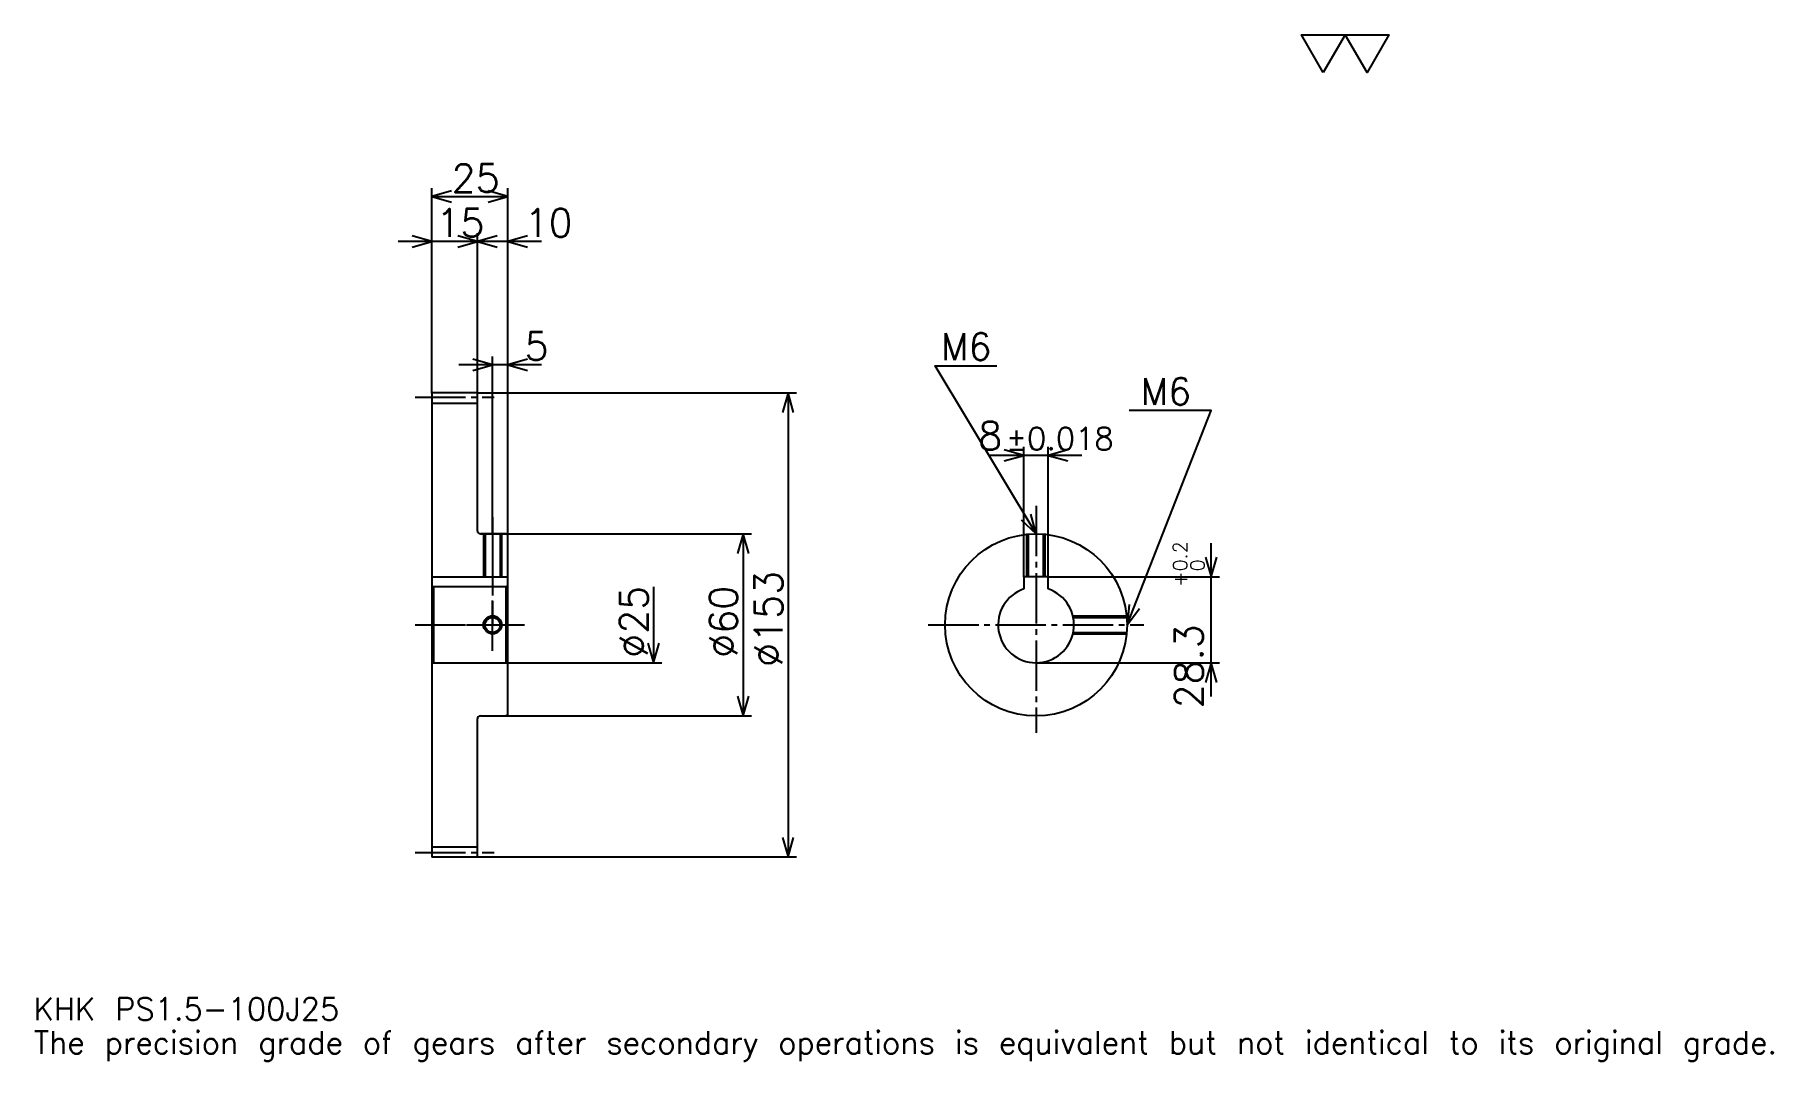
# Model space of a CAD drawing. Extents: x 19 to 592, y 7 to 345.
import ezdxf

# ---------------------------------------------------------------- set-up
doc = ezdxf.new("R2010")
doc.units = 0
doc.linetypes.add('DASHDOT', pattern=[22.173913, 16.630435, -1.847826, 1.847826, -1.847826])
doc.layers.get('0').update_dxf_attribs({"linetype": 'CONTINUOUS'})
doc.layers.add('DASHDOT', color=6, linetype='DASHDOT')
doc.styles.add('KANJI', font='TXT', dxfattribs={"bigfont": 'BIGFONT'})

msp = doc.modelspace()

# ---------------------------------------------------------------- linework, layer by layer
at = {"color": 5}
for p, q in [((149.67392, 227.097824), (149.67392, 294.543488)), ((174.67392, 227.097824), (174.67392, 294.543488)), ((149.67392, 291.771729), (174.67392, 291.771729)), ((175.76088, 276.989136), (138.58696, 276.989136)), ((185.76088, 276.989136), (153.58696, 276.989136)), ((164.67392, 227.097824), (164.67392, 279.760864)), ((185.76088, 236.336945), (158.58696, 236.336945)), ((169.67392, 227.097824), (169.67392, 239.108688)), ((149.67392, 226.997833), (149.67392, 227.097824)), ((164.573914, 227.097824), (174.67392, 227.097824)), ((164.67392, 226.997833), (164.67392, 227.097824)), ((169.67392, 180.597824), (169.67392, 227.097824)), ((169.67392, 180.597824), (169.67392, 227.097824)), ((174.67392, 227.097824), (269.836975, 227.097824)), ((174.67392, 180.097824), (174.67392, 227.097824)), ((267.065216, 227.097824), (267.065216, 74.097824)), ((363.891296, 206.467392), (333.717407, 206.467392)), ((344.804352, 166.397827), (344.804352, 209.239136)), ((352.804352, 166.397827), (352.804352, 209.239136)), ((165.67392, 180.597824), (174.67392, 180.597824)), ((174.67392, 180.597824), (255.054352, 180.597824)), ((252.282623, 180.597824), (252.282623, 120.597824)), ((406.521759, 127.010864), (406.521759, 177.484787)), ((352.804352, 166.397827), (409.293488, 166.397827)), ((222.717407, 163.097824), (222.717407, 138.097824)), ((174.67392, 138.097824), (225.489136, 138.097824)), ((348.804352, 138.097824), (409.293488, 138.097824)), ((165.67392, 120.597824), (174.67392, 120.597824)), ((174.67392, 120.597824), (255.054352, 120.597824)), ((164.573914, 74.097824), (174.67392, 74.097824)), ((174.67392, 74.097824), (269.836975, 74.097824))]:
    msp.add_line(p, q, dxfattribs=at)
at = {"color": 4}
for p, q in [((149.67392, 223.722824), (164.67392, 223.722824)), ((149.67392, 166.397827), (174.67392, 166.397827)), ((150.17392, 163.097824), (150.17392, 138.097824)), ((174.17392, 163.097824), (174.67392, 163.597824)), ((174.17392, 138.097824), (174.67392, 137.597824)), ((149.67392, 77.472824), (164.67392, 77.472824))]:
    msp.add_line(p, q, dxfattribs=at)
at = {"color": 7}
msp.add_lwpolyline([(443.478271, 332.608704), (436.271759, 345.100006), (465.097839, 345.100006), (457.891327, 332.608704), (450.684784, 345.100006), (443.478271, 332.608704)], dxfattribs=at)
at = {"color": 5}
for points in [[(156.141312, 293.619568), (149.67392, 291.771729), (156.141312, 289.92392)], [(168.206528, 289.92392), (174.67392, 291.771729), (168.206528, 293.619568)], [(143.206528, 275.141296), (149.67392, 276.989136), (143.206528, 278.836975)], [(158.206528, 275.141296), (164.67392, 276.989136), (158.206528, 278.836975)], [(171.141312, 278.836975), (164.67392, 276.989136), (171.141312, 275.141296)], [(181.141312, 278.836975), (174.67392, 276.989136), (181.141312, 275.141296)], [(163.206528, 234.489136), (169.67392, 236.336945), (163.206528, 238.184784)], [(181.141312, 238.184784), (174.67392, 236.336945), (181.141312, 234.489136)], [(348.804352, 180.597824), (315.543488, 236.032608), (335.869568, 236.032608)], [(268.913055, 220.630432), (267.065216, 227.097824), (265.217407, 220.630432)], [(378.804352, 150.597824), (406.521759, 221.25), (379.543518, 221.25)], [(338.336975, 204.619568), (344.804352, 206.467392), (338.336975, 208.315216)], [(359.271729, 208.315216), (352.804352, 206.467392), (359.271729, 204.619568)], [(343.892395, 185.192871), (348.804352, 180.597824), (347.061401, 187.094269)], [(254.130432, 174.130432), (252.282623, 180.597824), (250.434784, 174.130432)], [(404.67395, 172.865219), (406.521759, 166.397827), (408.369598, 172.865219)], [(379.446106, 157.29332), (378.804352, 150.597824), (382.886475, 155.943634)], [(220.869568, 144.565216), (222.717407, 138.097824), (224.565216, 144.565216)], [(408.369598, 131.630432), (406.521759, 138.097824), (404.67395, 131.630432)], [(250.434784, 127.065216), (252.282623, 120.597824), (254.130432, 127.065216)], [(265.217407, 80.565216), (267.065216, 74.097824), (268.913055, 80.565216)]]:
    msp.add_lwpolyline(points, dxfattribs=at)
at = {"color": 4}
for points in [[(164.67392, 181.597824), (164.67392, 226.997833), (164.573914, 227.097824), (149.773926, 227.097824), (149.67392, 226.997833), (149.67392, 137.597824)], [(165.67392, 120.597824), (174.17392, 120.597824), (174.67392, 121.097824), (174.67392, 180.097824), (174.17392, 180.597824), (165.67392, 180.597824)], [(166.67392, 180.597824), (166.67392, 166.397827)], [(167.213928, 180.597824), (167.213928, 166.397827)], [(172.133911, 180.597824), (172.133911, 166.397827)], [(172.67392, 180.597824), (172.67392, 166.397827)], [(345.804352, 166.397827), (345.804352, 180.447449)], [(346.34436, 166.397827), (346.34436, 180.496796)], [(351.264343, 166.397827), (351.264343, 180.496796)], [(351.804352, 166.397827), (351.804352, 180.447449)], [(352.804352, 162.440536), (352.804352, 166.397827), (344.804352, 166.397827), (344.804352, 162.440536)], [(149.67392, 137.597824), (150.17392, 138.097824), (174.17392, 138.097824), (174.17392, 163.097824), (150.17392, 163.097824), (149.67392, 163.597824)], [(360.939026, 153.597824), (378.653992, 153.597824)], [(361.059875, 153.057831), (378.703308, 153.057831)], [(360.939026, 147.597824), (378.653992, 147.597824)], [(361.059875, 148.137817), (378.703308, 148.137817)], [(149.67392, 137.597824), (149.67392, 74.197823), (149.773926, 74.097824), (164.573914, 74.097824), (164.67392, 74.197823), (164.67392, 119.597824)]]:
    msp.add_lwpolyline(points, dxfattribs=at)
for centre, radius in [((348.804352, 150.597824), 30), ((169.67392, 150.597824), 2.46)]:
    msp.add_circle(centre, radius, dxfattribs=at)
at = {"color": 7}
msp.add_circle((169.67392, 150.597824), 3, dxfattribs=at)
at = {"color": 4}
for centre, radius, start, end in [((165.67392, 181.597824), 1, 180, 270), ((348.804352, 150.597824), 12.5, 108.662925185, 71.337074815), ((165.67392, 119.597824), 1, 90, 180)]:
    msp.add_arc(centre, radius, start, end, dxfattribs=at)
at = {"layer": 'DASHDOT', "color": 7}
for p, q in [((144.130447, 225.597824), (170.217392, 225.597824)), ((348.804352, 189.83696), (348.804352, 115.054344)), ((169.67392, 180.597824), (169.67392, 150.597824)), ((144.130447, 150.597824), (180.217392, 150.597824)), ((313.260864, 150.597824), (384.347839, 150.597824)), ((144.130447, 75.597824), (170.217392, 75.597824))]:
    msp.add_line(p, q, dxfattribs=at)
for points in [[(169.67392, 186.141296), (169.67392, 160.85434)], [(169.67392, 142.054352), (169.67392, 159.141296)], [(161.130447, 150.597824), (178.217392, 150.597824)]]:
    msp.add_lwpolyline(points, dxfattribs=at)

# ---------------------------------------------------------------- texts
at = {"color": 7, "style": 'KANJI'}
for s, height, p in [('25', 9.23913, (156.168488, 293.25)), ('15', 9.23913, (151.168488, 278.467407)), ('10', 9.23913, (180.217392, 278.467407)), ('5', 9.23913, (180.217392, 237.815216)), ('M6', 8.869566, (317.391296, 237.880432)), ('M6', 8.869566, (383.239136, 223.097824)), ('8', 9.23913, (329.732971, 208.315216)), ('%%p0.018', 7.391304, (338.87854, 208.315216)), ('KHK PS1.5-100J25', 7.391304, (18.47826, 20.326086)), ('The precision grade of gears after secondary operations is equivalent but not identical to its original grade.', 7.391304, (18.47826, 9.23913))]:
    msp.add_text(s, height=height, dxfattribs=at).set_placement(p)
for s, height, p in [('0.2', 4.619565, (398.576111, 168.238281)), ('%%c153', 9.23913, (265.217407, 136.739136)), ('+', 4.619565, (398.576111, 163.064362)), ('0', 4.619565, (404.304382, 168.238281)), ('%%c25', 9.23913, (220.869568, 139.741852)), ('%%c60', 9.23913, (250.434784, 139.741852)), ('28.3', 9.23913, (403.75, 123.073753))]:
    msp.add_text(s, height=height, rotation=90, dxfattribs=at).set_placement(p)

doc.saveas('drawing.dxf')
